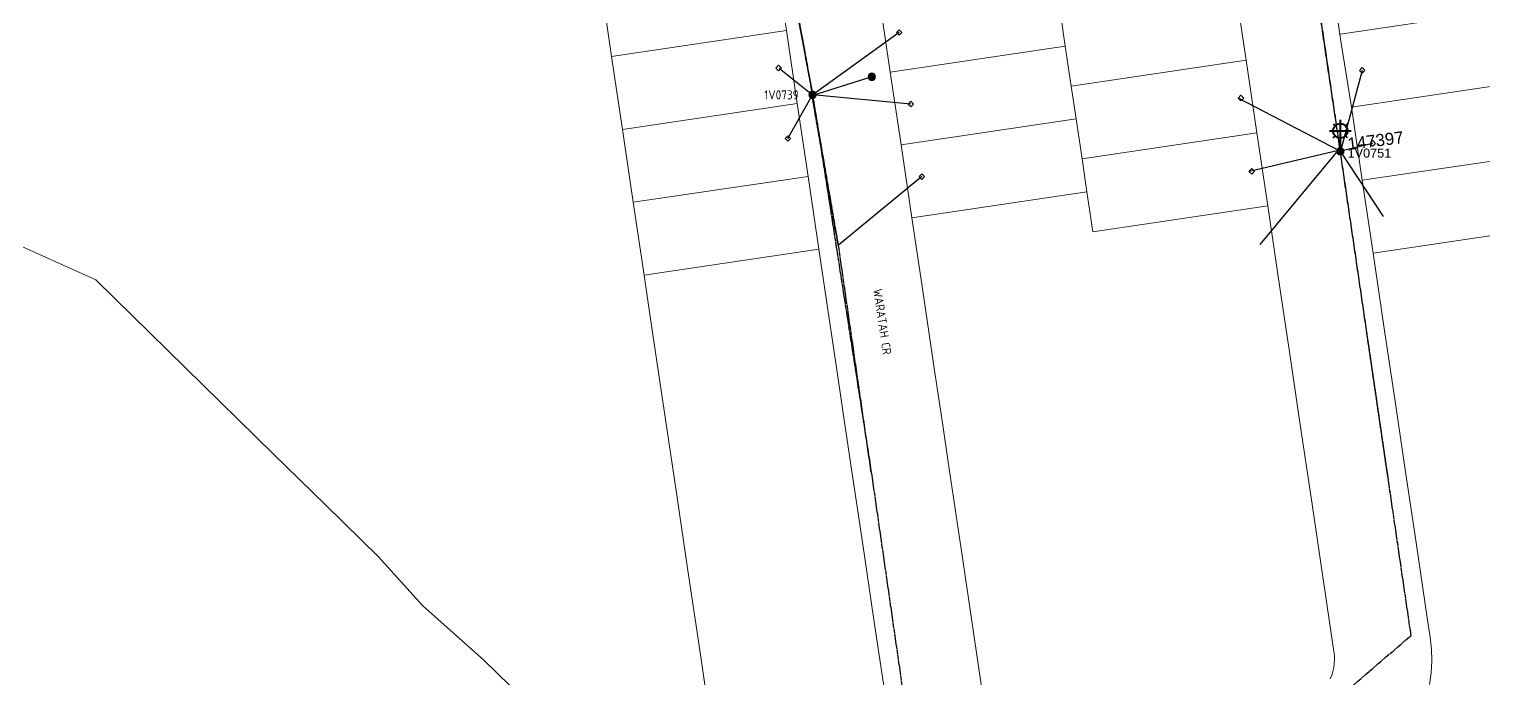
# Model space of a CAD drawing. Header units: metres. Extents: x 283062 to 284231, y 6112747 to 6113727.
# Drawn here: x 283357.4 to 283658.3, y 6113082.4 to 6113216.7 of the extents above; entities that cross this region are included whole.
import ezdxf
from ezdxf.enums import TextEntityAlignment as Align

# ---------------------------------------------------------------- set-up
doc = ezdxf.new("R2010")
doc.units = ezdxf.units.M
doc.linetypes.add('Cable Exist OH', pattern=[1, 1, 0])
doc.layers.get('0').update_dxf_attribs({"color": 6})
doc.layers.add('Cadastre Land Parcels_SP_EXT', color=9, linetype='Continuous', lineweight=5)
doc.layers.add('Cadastre Roads_SP_EXT', color=9, linetype='Continuous', lineweight=5)
for name, color, linetype in [('Equip_SP_SL_EXT', 7, 'Continuous'), ('Mains_HV_EXT', 7, 'Continuous'), ('Mains_LV_EXT', 7, 'Continuous'), ('Mains_SL_EXT', 7, 'Continuous'), ('Services_SP_EXT', 7, 'Continuous'), ('SupportsOH_SP_TR_HV_LV_SL_EXT', 7, 'Continuous')]:
    doc.layers.add(name, color=color, linetype=linetype)
doc.styles.add('iecARIAL', font='arial.ttf', dxfattribs={"height": 2})
doc.styles.add('POLE_LABEL', font='arial.ttf')
doc.styles.get("Standard").update_dxf_attribs({"font": 'isocp.shx'})

# ---------------------------------------------------------------- blocks, each defined once
blk = doc.blocks.new('SL_LANTERN_EXT')
at = {"lineweight": 40}
for p, q in [((0, 1.97), (0, 6.47)), ((-2.25, 4.22), (2.25, 4.22)), ((-1.46, 5.68), (-1.06, 5.28)), ((-1.46, 2.76), (-1.06, 3.16)), ((1.46, 5.68), (1.06, 5.28)), ((1.46, 2.76), (1.06, 3.16)), ((0, 0), (0, 2.72))]:
    blk.add_line(p, q, dxfattribs=at)
blk.add_circle((0, 4.22), 1.5, dxfattribs=at)
at = {"style": 'iecARIAL', "flags": 8}
blk.add_attdef('ASSET_NUM', (1.5, 1.5), '', height=2.5, dxfattribs=at)
for tag, p, height, flags in [('STATE', (0.98, -2.25), 0.2, 9), ('CONSTRUCTED_VOLTAGE', (0.98, -0.65), 0.2, 9), ('CONTROL_TYPE', (0.98, -0.85), 0.2, 9), ('LANTERN_PURPOSE', (0.98, -1.05), 0.2, 9), ('LANTERN_TYPE', (0.98, -1.25), 0.2, 9), ('NO_PHASES', (0.98, -1.45), 0.2, 9), ('OPERATING_VOLTAGE', (0.98, -1.65), 0.2, 9), ('ORIENTATION', (0.98, -1.85), 0.2, 9), ('OWNED_BY', (0.98, -2.05), 0.2, 9), ('USAGE', (0.98, -2.45), 0.2, 9), ('CEXIST', (0.98, -2.65), 0.2, 9), ('CNEW', (0.98, -2.85), 0.2, 9), ('CNUMBER', (0.98, -3.05), 0.2, 9), ('LNUMBER', (2.18, -3.25), 2.5, 8), ('CREMOVE', (0.98, -3.25), 0.2, 9), ('CREPLACE', (0.98, -3.45), 0.2, 9), ('LKINGHEIGHT', (0.98, -3.65), 0.2, 9), ('LBRACKET', (0.98, -3.85), 0.2, 9), ('LBRACKETVOCAB', (0.98, -4.05), 0.2, 9), ('LCATEGORY', (0.98, -4.25), 0.2, 9), ('LCHARGE1', (0.98, -4.45), 0.2, 9), ('LCHARGE1PERCENT', (0.98, -4.65), 0.2, 9), ('LCHARGE2', (0.98, -4.85), 0.2, 9), ('LCHARGE2PERCENT', (0.98, -5.05), 0.2, 9), ('LCHARGE3', (0.98, -5.25), 0.2, 9), ('LCHARGE3PERCENT', (0.98, -5.45), 0.2, 9), ('LEXIST', (0.98, -5.65), 0.2, 9), ('LLAMP', (0.98, -5.85), 0.2, 9), ('LLAMPVOCAB', (0.98, -6.05), 0.2, 9), ('LMAST', (0.98, -6.25), 0.2, 9), ('LMASTVOCAB', (0.98, -6.45), 0.2, 9), ('LNEW', (0.98, -6.65), 0.2, 9), ('LANTNUMBER', (0.98, -6.85), 0.2, 9), ('LOUTREACH', (0.98, -7.25), 0.2, 9), ('LOUTREACHVOCAB', (0.98, -7.45), 0.2, 9), ('LRATECODE', (0.98, -7.65), 0.2, 9), ('LREMOVE', (0.98, -7.85), 0.2, 9), ('LREPLACE', (0.98, -8.05), 0.2, 9), ('LTYPE', (0.98, -8.25), 0.2, 9), ('LTYPEVOCAB', (0.98, -8.45), 0.2, 9), ('LEGEND', (0.98, -8.65), 0.2, 9), ('LOCATION', (0.98, -8.85), 0.2, 9), ('NOTES', (0.98, -9.05), 0.2, 9), ('STREETNAME', (0.98, -9.25), 0.2, 9), ('SUBURB', (0.98, -9.45), 0.2, 1)]:
    blk.add_attdef(tag, p, '', height=height, dxfattribs=dict(flags=flags))
blk = doc.blocks.new('CCP_EXT')
blk.add_wipeout([(0, 0.57), (0.57, 0), (0, -0.57), (-0.57, 0)])
blk.add_lwpolyline([(-0.57, 0), (0, 0.57), (0.57, 0), (0, -0.57), (-0.57, 0)])
at = {"flags": 1}
blk.add_attdef('Z', (0, 0), '', height=0.2, dxfattribs=at)
at = {"flags": 9}
for tag, p in [('CCP_TYPE', (0, 0)), ('STATE', (0, -1.8)), ('CONSTRUCTED_VOLTAGE', (0, -0.2)), ('NO_PHASES', (0, -0.4)), ('OPERATING_VOLTAGE', (0, -0.6)), ('ORIENTATION', (0, -0.8)), ('OWNED_BY', (0, -1)), ('USAGE', (0, -1.2)), ('LEGEND', (0, -1.4)), ('LIFE_SUPPORT', (0, -1.6)), ('NOTES', (0, -2))]:
    blk.add_attdef(tag, text='', height=0.2, dxfattribs=at).set_placement(p, align=Align.MIDDLE_LEFT)
blk = doc.blocks.new('POLE_EXT')
blk.add_hatch(color=256).paths.add_polyline_path([(-1, 0, 1), (1, 0, 1)])
blk.add_lwpolyline([(-1, 0, 1), (1, 0, 1)], format="xyb", close=True)
for tag, height, flags, p in [('pNumber', 2.5, 8, (-17.84, 2.07)), ('OWNED_BY', 0.2, 9, (1.35, -0.4)), ('PARENT', 0.2, 9, (1.35, -0.6)), ('SPECIAL_USE', 0.2, 9, (1.35, -0.8)), ('STATE', 0.2, 9, (1.35, -1)), ('USAGE', 0.2, 9, (1.35, -1.2)), ('cLV', 0.2, 9, (1.35, -1.4)), ('hDepth', 0.2, 9, (1.35, -1.6)), ('hDia', 0.2, 9, (1.35, -1.8)), ('cHV', 0.2, 9, (1.35, -2)), ('LBRACKET', 0.2, 9, (1.35, -2.2)), ('LExisting', 0.2, 9, (1.35, -2.4)), ('LANTNUMBER', 0.2, 9, (1.35, -2.6)), ('LOther', 0.2, 9, (1.35, -2.8)), ('LRemove', 0.2, 9, (1.35, -3)), ('LEGEND', 0.2, 9, (1.35, -3.2)), ('cLinedev', 0.2, 9, (1.35, -3.4)), ('LOCATION', 0.2, 9, (1.35, -3.6)), ('pExisting', 0.2, 9, (1.35, -3.8)), ('PFNUMBER', 0.2, 9, (1.35, -4)), ('NEWPFNUMBER', 0.2, 9, (1.35, -4.2)), ('pFooting', 0.2, 9, (1.35, -4.4)), ('pNew', 0.2, 9, (1.35, -4.6)), ('pRelocate', 0.2, 9, (1.35, -5)), ('pRemove', 0.2, 9, (1.35, -5.2)), ('pReplace', 0.2, 9, (1.35, -5.4)), ('pStay', 0.2, 9, (1.35, -5.6)), ('pType', 0.2, 9, (1.35, -5.8)), ('cspan', 0.2, 9, (1.35, -6)), ('STREETNAME', 0.2, 9, (1.35, -6.2)), ('SUBURB', 0.2, 9, (1.35, -6.4)), ('NOTES', 0.2, 9, (1.35, -6.6)), ('MAINTAINED_BY', 0.2, 9, (1.36, -6.81)), ('OPERATED_BY', 0.2, 9, (1.36, -7.01))]:
    blk.add_attdef(tag, text='', height=height, dxfattribs=dict(flags=flags)).set_placement(p, align=Align.MIDDLE_LEFT)
at = {"style": 'POLE_LABEL'}
for tag, height, flags, p in [('STRUCTURE_PLANT_NUMBER', 0.2, 9, (1.35, 0.03)), ('ASSET_NUM', 2.5, 8, (2, 2)), ('STREET_CODE', 0.2, 9, (1.35, -0.2))]:
    blk.add_attdef(tag, text='', height=height, dxfattribs=dict(at, flags=flags)).set_placement(p, align=Align.MIDDLE_LEFT)
at = {"flags": 1}
blk.add_attdef('Z', (1.35, -7.33), '', height=0.2, dxfattribs=at)

msp = doc.modelspace()

# ---------------------------------------------------------------- linework, layer by layer
at = {"layer": 'Cadastre Land Parcels_SP_EXT', "color": 251, "linetype": 'Continuous', "lineweight": 15, "true_color": 0x636466}
for points in [[(283498.12, 6113074.65), (283495.88, 6113089.72), (283493.64, 6113104.8), (283491.4, 6113119.88), (283486.26, 6113154.51), (283485.21, 6113161.62), (283484.58, 6113165.84), (283482.34, 6113180.92), (283480.1, 6113196), (283477.87, 6113211.07), (283476.73, 6113218.7), (283469.55, 6113224.85), (283457.97, 6113234.76), (283446.39, 6113244.67), (283434.81, 6113254.58), (283423.23, 6113264.49), (283411.65, 6113274.4), (283400.07, 6113284.31), (283388.49, 6113294.22), (283376.91, 6113304.13), (283365.33, 6113314.04), (283353.75, 6113323.95)], [(283476.73, 6113218.7), (283477.87, 6113211.07), (283514.04, 6113216.44), (283514.04, 6113216.44), (283511.47, 6113233.76)], [(283352.54, 6113173.32), (283371.18, 6113164.87), (283386.08, 6113150.28), (283396.97, 6113139.61), (283407.86, 6113128.95), (283418.76, 6113118.29), (283429.65, 6113107.63), (283438.77, 6113097.55), (283451.43, 6113086.3), (283462.32, 6113075.64)]]:
    msp.add_lwpolyline(points, dxfattribs=at)
for points in [[(283628.65, 6113215.65), (283664.84, 6113221.02), (283662.6, 6113236.1), (283628.44, 6113231.02), (283626.42, 6113230.72), (283628.49, 6113215.61), (283628.65, 6113215.65)], [(283571.7, 6113213.22), (283570.69, 6113220.04), (283569.46, 6113228.3), (283533.27, 6113222.93), (283535.51, 6113207.85), (283571.7, 6113213.22)], [(283609.11, 6113210.33), (283606.87, 6113225.41), (283570.69, 6113220.04), (283571.7, 6113213.22), (283572.92, 6113204.96), (283609.11, 6113210.33)], [(283667.08, 6113205.95), (283664.84, 6113221.02), (283628.65, 6113215.65), (283628.49, 6113215.61), (283628.71, 6113214.2), (283630.89, 6113200.57), (283667.08, 6113205.95)], [(283516.28, 6113201.37), (283514.04, 6113216.44), (283477.87, 6113211.07), (283480.1, 6113196), (283516.28, 6113201.37)], [(283573.94, 6113198.15), (283572.92, 6113204.96), (283571.7, 6113213.22), (283535.51, 6113207.85), (283537.75, 6113192.78), (283573.94, 6113198.15)], [(283611.35, 6113195.26), (283609.11, 6113210.33), (283572.92, 6113204.96), (283573.94, 6113198.15), (283575.16, 6113189.89), (283611.35, 6113195.26)], [(283669.33, 6113190.79), (283667.08, 6113205.95), (283630.89, 6113200.57), (283633.13, 6113185.49), (283669.33, 6113190.79)], [(283518.51, 6113186.29), (283516.28, 6113201.37), (283480.1, 6113196), (283482.34, 6113180.92), (283518.51, 6113186.29)], [(283576.18, 6113183.07), (283575.16, 6113189.89), (283573.94, 6113198.15), (283537.75, 6113192.78), (283539.99, 6113177.7), (283576.18, 6113183.07)], [(283613.58, 6113180.18), (283611.35, 6113195.26), (283575.16, 6113189.89), (283576.18, 6113183.07), (283577.4, 6113174.81), (283613.58, 6113180.18)], [(283671.55, 6113175.79), (283669.33, 6113190.79), (283633.13, 6113185.49), (283635.37, 6113170.42), (283671.55, 6113175.79)], [(283520.75, 6113171.21), (283518.51, 6113186.29), (283482.34, 6113180.92), (283484.58, 6113165.84), (283520.75, 6113171.21)]]:
    msp.add_lwpolyline(points, close=True, dxfattribs=at)
at = {"layer": 'Mains_LV_EXT', "linetype": 'Cable Exist OH', "lineweight": 30}
for points in [[(283628.59, 6113191.47), (283622.73, 6113231.55)], [(283519.26, 6113202.99), (283524.67, 6113172.03)]]:
    msp.add_lwpolyline(points, dxfattribs=at)
at = {"layer": 'Mains_SL_EXT', "linetype": 'Cable Exist OH'}
msp.add_lwpolyline([(283628.6, 6113191.46), (283622.61, 6113231.77), (283616.28, 6113274.61)], dxfattribs=at)
at = {"layer": 'Services_SP_EXT'}
msp.add_lwpolyline([(283519.26, 6113202.99), (283531.58, 6113206.88)], dxfattribs=at)

# ---------------------------------------------------------------- block references
at = {"layer": 'Equip_SP_SL_EXT'}
ref = msp.add_blockref('SL_LANTERN_EXT', (283628.59, 6113191.47), dxfattribs=at)
ref.add_attrib('ASSET_NUM', '147397', dxfattribs={"layer": '0', "height": 2.5, "rotation": 7.077, "style": 'iecARIAL'}).set_placement((283630.09, 6113192.97), align=Align.MIDDLE_LEFT)
at = {"layer": 'SupportsOH_SP_TR_HV_LV_SL_EXT', "xscale": 0.75, "yscale": 0.75}
msp.add_blockref('POLE_EXT', (283531.7, 6113206.85), dxfattribs=at)
at = {"layer": 'SupportsOH_SP_TR_HV_LV_SL_EXT'}
ref = msp.add_blockref('POLE_EXT', (283519.44, 6113203.15), dxfattribs=dict(at, xscale=0.75, yscale=0.75))
ref.add_attrib('ASSET_NUM', '1V0739', dxfattribs={"layer": '0', "height": 1.875}).set_placement((283516.56, 6113203.14), align=Align.MIDDLE_RIGHT)

# ---------------------------------------------------------------- texts
at = {"layer": 'Cadastre Roads_SP_EXT'}
msp.add_text('WARATAH CR', height=1.8, rotation=278.4249, dxfattribs=at).set_placement((283531.97, 6113162.89))

# ---------------------------------------------------------------- next in the draw order: block references
at = {"layer": 'Services_SP_EXT'}
for p in [(283537.34, 6113216.03), (283512.42, 6113208.68), (283633.11, 6113208.19), (283539.76, 6113201.23), (283608.03, 6113202.47), (283635.32, 6113193.11), (283542.04, 6113186.24), (283610.26, 6113187.32)]:
    msp.add_blockref('CCP_EXT', p, dxfattribs=at)
at = {"layer": 'Services_SP_EXT', "rotation": 90.0000000000002}
msp.add_blockref('CCP_EXT', (283514.33, 6113194.11), dxfattribs=at)

# ---------------------------------------------------------------- next in the draw order: linework, layer by layer
at = {"layer": 'Cadastre Roads_SP_EXT', "linetype": 'Continuous'}
for points in [[(283511.47, 6113233.76), (283514.04, 6113216.44), (283516.28, 6113201.37), (283518.51, 6113186.29), (283520.75, 6113171.21), (283524.72, 6113144.41), (283525.77, 6113137.32), (283527.57, 6113125.26), (283529.8, 6113110.19), (283532.04, 6113095.11), (283534.28, 6113080.03)], [(283647.03, 6113081.26), (283647.35, 6113083.69), (283647.48, 6113086.13), (283647.42, 6113088.57), (283647.16, 6113091.01), (283646.56, 6113095.03), (283644.32, 6113110.11), (283642.08, 6113125.19), (283639.85, 6113140.26), (283637.61, 6113155.34), (283635.37, 6113170.42), (283633.13, 6113185.49), (283630.89, 6113200.57), (283628.71, 6113214.2), (283628.49, 6113215.61), (283626.42, 6113230.72)], [(283606.87, 6113225.41), (283609.11, 6113210.33), (283611.35, 6113195.26), (283613.58, 6113180.18), (283615.82, 6113165.1), (283618.06, 6113150.03), (283620.3, 6113134.95), (283622.54, 6113119.87), (283627.26, 6113088.07), (283627.35, 6113087.24), (283627.37, 6113086.42), (283627.33, 6113085.6), (283627.22, 6113084.78), (283627.05, 6113083.97), (283626.81, 6113083.17), (283626.51, 6113082.4)], [(283555.91, 6113070.49), (283550.35, 6113107.91), (283547.49, 6113127.18), (283546.35, 6113134.88), (283544.46, 6113147.55), (283542.23, 6113162.62), (283539.99, 6113177.7), (283537.75, 6113192.78), (283535.51, 6113207.85), (283533.27, 6113222.93)]]:
    msp.add_lwpolyline(points, dxfattribs=at)
at = {"layer": 'Mains_HV_EXT', "linetype": 'Cable Exist OH'}
for points in [[(283547.61, 6113021.28), (283592.11, 6113052.67), (283628.79, 6113078.98), (283643.23, 6113091.4), (283616.45, 6113274.51), (283609.68, 6113303.95)], [(283495.31, 6113255.47), (283512.68, 6113240.12), (283519.44, 6113203.15), (283531.52, 6113125.51), (283540.24, 6113064.89), (283547.61, 6113021.28)]]:
    msp.add_lwpolyline(points, dxfattribs=at)
at = {"layer": 'Mains_LV_EXT', "linetype": 'Cable Exist OH', "lineweight": 30}
for points in [[(283512.28, 6113240.72), (283519.44, 6113203.15)], [(283633.99, 6113154.56), (283628.59, 6113191.47)]]:
    msp.add_lwpolyline(points, dxfattribs=at)
at = {"layer": 'Mains_SL_EXT', "linetype": 'Cable Exist OH'}
for points in [[(283531.57, 6113125.07), (283524.8, 6113172.04), (283519.44, 6113203.15), (283512.68, 6113240.12)], [(283643.23, 6113091.4), (283638.42, 6113124.25), (283633.99, 6113154.56), (283628.59, 6113191.47)]]:
    msp.add_lwpolyline(points, dxfattribs=at)
at = {"layer": 'Services_SP_EXT'}
for points in [[(283537.34, 6113216.03), (283519.26, 6113202.99)], [(283512.55, 6113208.62), (283519.44, 6113203.15)], [(283633.11, 6113208.19), (283628.59, 6113191.47)], [(283514.33, 6113194.11), (283519.44, 6113203.15)], [(283539.76, 6113201.23), (283519.44, 6113203.15)], [(283607.53, 6113202.46), (283628.18, 6113191.67)], [(283609.77, 6113187.33), (283628.18, 6113191.67)], [(283612.03, 6113172.23), (283628.18, 6113191.67)], [(283635.32, 6113193.11), (283628.59, 6113191.47)], [(283637.52, 6113177.99), (283628.59, 6113191.47)], [(283542.04, 6113186.24), (283524.8, 6113172.04)]]:
    msp.add_lwpolyline(points, dxfattribs=at)

# ---------------------------------------------------------------- next in the draw order: block references
at = {"layer": 'SupportsOH_SP_TR_HV_LV_SL_EXT'}
ref = msp.add_blockref('POLE_EXT', (283628.59, 6113191.47), dxfattribs=dict(at, xscale=0.75, yscale=0.75))
ref.add_attrib('ASSET_NUM', '1V0751', dxfattribs={"layer": '0', "height": 1.875, "style": 'POLE_LABEL'}).set_placement((283630.09, 6113192.04), align=Align.TOP_LEFT)

doc.saveas('drawing.dxf')
